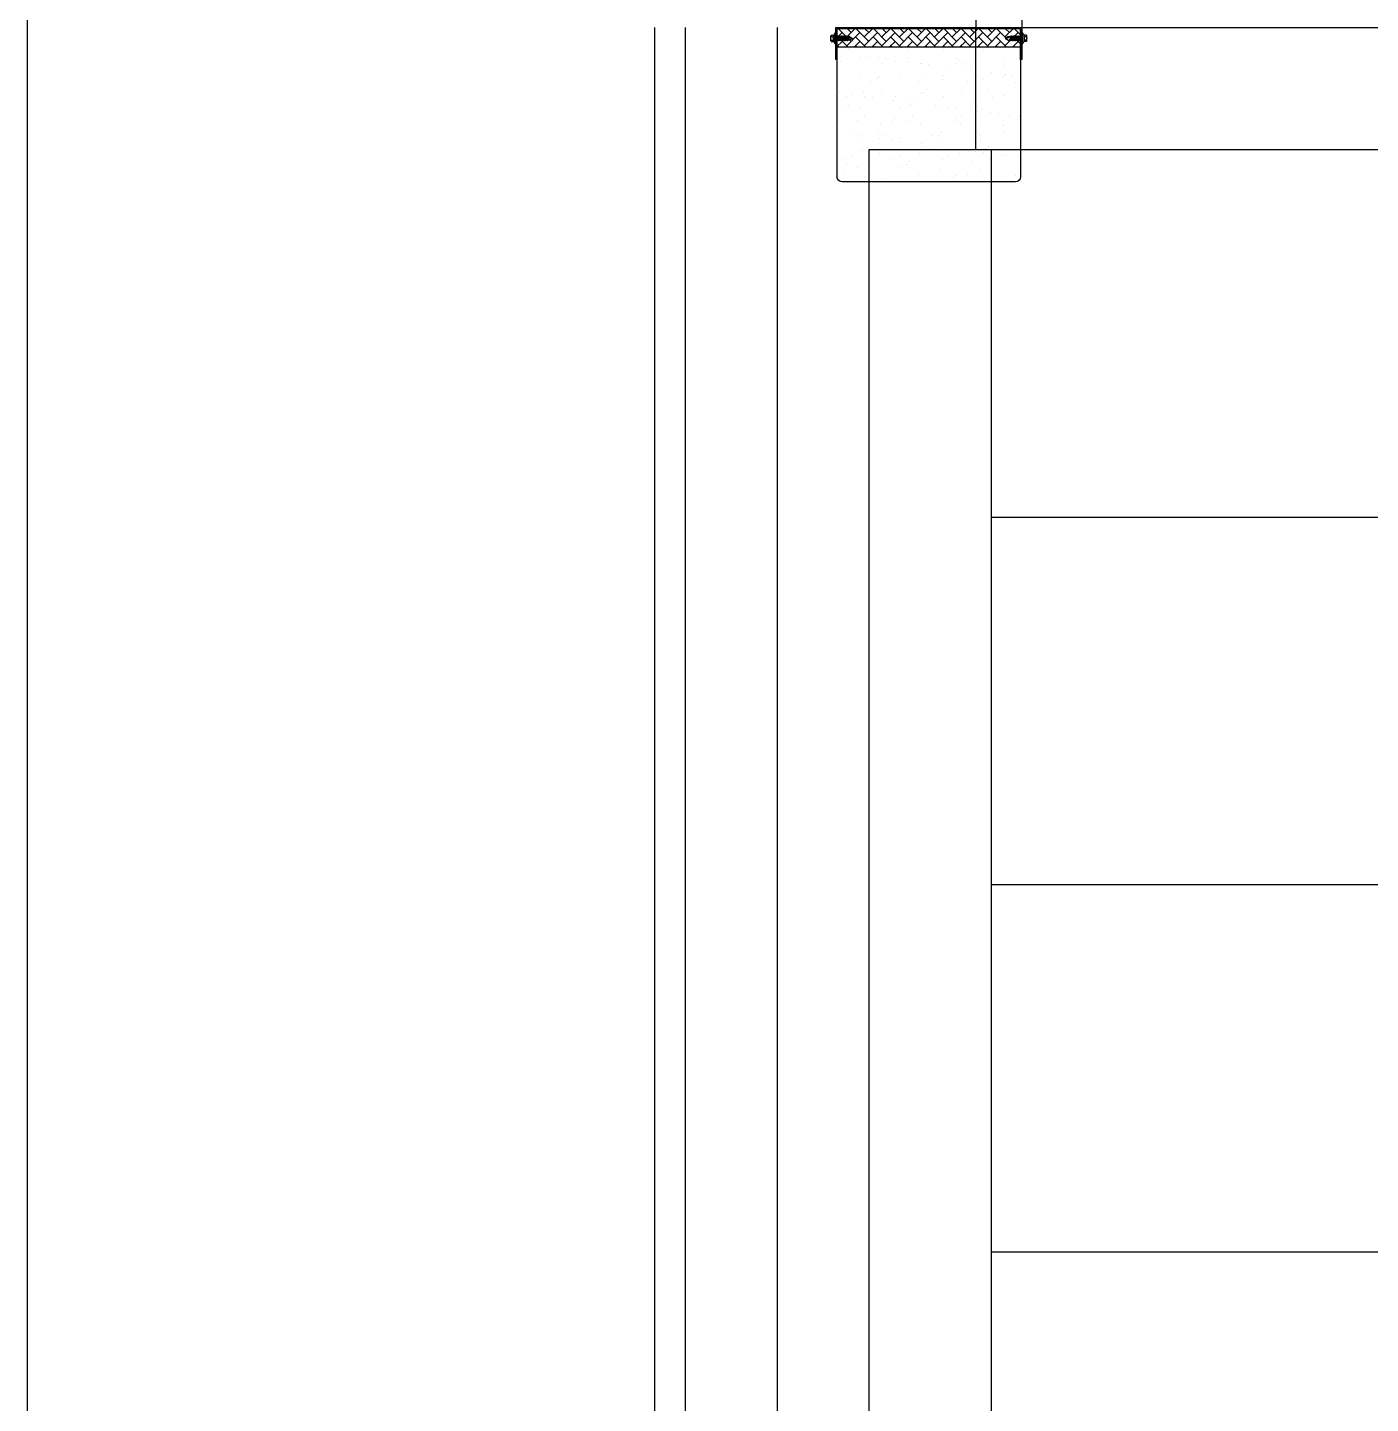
# Model space of a CAD drawing. Header units: millimetres. Extents: x -26983 to 60590, y 825 to 42375.
# Drawn here: x 56509.44 to 56552.38, y 17644.09 to 17688.07 of the extents above; entities that cross this region are included whole.
import ezdxf

# ---------------------------------------------------------------- set-up
doc = ezdxf.new("R2010")
doc.units = ezdxf.units.MM
doc.header["$LTSCALE"] = 100
doc.header["$MEASUREMENT"] = 0
doc.layers.get('0').update_dxf_attribs({"linetype": 'CONTINUOUS'})
for name, color, linetype in [('ELE7 (0.07)', 8, 'CONTINUOUS'), ('ELE9', 9, 'CONTINUOUS'), ('FIN(패널-T75 글라스울)', 6, 'CONTINUOUS'), ('OVERHEAD DOOR - ELE', 9, 'CONTINUOUS'), ('OVERHEAD DOOR - ETC', 252, 'CONTINUOUS'), ('Slope', 252, 'CONTINUOUS'), ('STAIR', 4, 'CONTINUOUS')]:
    doc.layers.add(name, color=color, linetype=linetype)

# ---------------------------------------------------------------- blocks, each defined once
blk = doc.blocks.new('A$Ca9da7916')
at = {"layer": 'ELE7 (0.07)', "ltscale": 0.002}
blk.add_line((227, 875), (227, 3325), dxfattribs=at)
at = {"layer": 'FIN(패널-T75 글라스울)'}
for p, q in [((702, 950), (227, 950)), ((702, 875), (227, 875))]:
    blk.add_line(p, q, dxfattribs=at)
at = {"layer": 'OVERHEAD DOOR - ELE', "ltscale": 0.002}
for p, q in [((27, 3325), (27, 875)), ((27, 875), (227, 875))]:
    blk.add_line(p, q, dxfattribs=at)
at = {"layer": 'OVERHEAD DOOR - ETC'}
for p, q in [((225, 948), (-16.7, 948)), ((195, 948), (195, 648)), ((195, 948), (225, 948)), ((205, 953.8), (200.3, 950.8)), ((218.3, 950.8), (200.3, 950.8)), ((200.3, 950.8), (200.3, 950)), ((200.3, 950.8), (218.3, 950.8)), ((200.3, 950), (218.3, 950)), ((204.1, 957.5), (204.1, 953.8)), ((204.1, 953.8), (214.6, 953.8)), ((213.6, 953.8), (205, 953.8)), ((205.2, 958), (213.4, 958)), ((205.2, 947.6), (211.1, 950)), ((205.2, 945.8), (213.5, 949.2)), ((205.2, 945.8), (213.5, 949.2)), ((205.2, 947.6), (206.2, 948.4)), ((206.2, 947.2), (205.2, 947.6)), ((205.2, 947.6), (206.2, 946.8)), ((206.2, 947.6), (205.2, 947.6)), ((205.2, 943.9), (213.5, 947.4)), ((205.2, 943.9), (213.5, 947.4)), ((205.2, 945.8), (206.2, 946.6)), ((206.2, 945.4), (205.2, 945.8)), ((205.2, 945.8), (206.2, 945)), ((206.2, 945.8), (205.2, 945.8)), ((205.2, 942.1), (213.5, 945.5)), ((205.2, 942.1), (213.5, 945.5)), ((205.2, 943.9), (206.2, 944.7)), ((206.2, 948.4), (206.2, 950)), ((211.9, 950), (206.2, 947.6)), ((206.2, 948.4), (210, 950)), ((206.2, 946.6), (212.5, 949.2)), ((212.5, 948.4), (206.2, 945.8)), ((206.2, 946.6), (206.2, 947.6)), ((206.2, 944.7), (212.5, 947.4)), ((212.5, 946.5), (206.2, 943.9)), ((206.2, 944.7), (206.2, 945.8)), ((206.2, 942.9), (212.5, 945.5)), ((212.5, 944.7), (206.2, 942.1)), ((206.6, 957.5), (206.6, 953.8)), ((212, 957.5), (212, 953.8)), ((212.5, 949.2), (212.5, 950)), ((213.5, 949.2), (212.5, 950)), ((212.5, 949.6), (213.5, 949.2)), ((213.5, 949.2), (212.5, 948.4)), ((212.5, 949.2), (213.5, 949.2)), ((212.5, 947.4), (212.5, 948.4)), ((213.5, 947.4), (212.5, 948.2)), ((212.5, 947.8), (213.5, 947.4)), ((213.5, 947.4), (212.5, 946.5)), ((212.5, 947.4), (213.5, 947.4)), ((212.5, 945.5), (212.5, 946.5)), ((213.5, 945.5), (212.5, 946.3)), ((212.5, 945.9), (213.5, 945.5)), ((213.5, 945.5), (212.5, 944.7)), ((212.5, 945.5), (213.5, 945.5)), ((212.5, 943.7), (212.5, 944.7)), ((213.5, 943.7), (212.5, 944.5)), ((218.3, 950.8), (213.6, 953.8)), ((214.6, 957.5), (214.6, 953.8)), ((218.3, 950), (218.3, 950.8)), ((225, 948), (225, 648)), ((-25, 939.7), (-25, 656.3)), ((206.2, 943.5), (205.2, 943.9)), ((205.2, 943.9), (206.2, 943.1)), ((206.2, 943.9), (205.2, 943.9)), ((205.2, 940.3), (213.5, 943.7)), ((205.2, 940.3), (213.5, 943.7)), ((205.2, 942.1), (206.2, 942.9)), ((206.2, 941.7), (205.2, 942.1)), ((205.2, 942.1), (206.2, 941.3)), ((206.2, 942.1), (205.2, 942.1)), ((205.2, 938.4), (213.5, 941.9)), ((205.2, 938.4), (213.5, 941.9)), ((205.2, 940.3), (206.2, 941.1)), ((206.2, 939.9), (205.2, 940.3)), ((205.2, 940.3), (206.2, 939.5)), ((206.2, 940.3), (205.2, 940.3)), ((205.2, 936.6), (213.5, 940)), ((205.2, 936.6), (213.5, 940)), ((205.2, 938.4), (206.2, 939.2)), ((206.2, 938), (205.2, 938.4)), ((205.2, 938.4), (206.2, 937.6)), ((206.2, 938.4), (205.2, 938.4)), ((205.2, 934.8), (213.5, 938.2)), ((205.2, 934.8), (213.5, 938.2)), ((205.2, 936.6), (206.2, 937.4)), ((206.2, 936.2), (205.2, 936.6)), ((205.2, 936.6), (206.2, 935.8)), ((206.2, 936.6), (205.2, 936.6)), ((205.2, 932.9), (213.5, 936.4)), ((205.2, 932.9), (213.5, 936.4)), ((205.2, 934.8), (206.2, 935.6)), ((206.2, 934.4), (205.2, 934.8)), ((205.2, 934.8), (206.2, 934)), ((206.2, 934.8), (205.2, 934.8)), ((205.2, 931.1), (213.5, 934.5)), ((205.2, 931.1), (213.5, 934.5)), ((205.2, 932.9), (206.2, 933.7)), ((206.2, 932.5), (205.2, 932.9)), ((205.2, 932.9), (206.2, 932.1)), ((206.2, 932.9), (205.2, 932.9)), ((205.2, 931.1), (206.2, 931.9)), ((206.2, 930.7), (205.2, 931.1)), ((205.2, 931.1), (206.2, 930.3)), ((206.2, 931.1), (205.2, 931.1)), ((206.2, 942.9), (206.2, 943.9)), ((206.2, 941.1), (212.5, 943.7)), ((212.5, 942.9), (206.2, 940.3)), ((206.2, 941.1), (206.2, 942.1)), ((206.2, 939.2), (212.5, 941.9)), ((212.5, 941), (206.2, 938.4)), ((206.2, 939.2), (206.2, 940.3)), ((206.2, 937.4), (212.5, 940)), ((212.5, 939.2), (206.2, 936.6)), ((206.2, 937.4), (206.2, 938.4)), ((206.2, 935.6), (212.5, 938.2)), ((212.5, 937.4), (206.2, 934.8)), ((206.2, 935.6), (206.2, 936.6)), ((206.2, 933.7), (212.5, 936.4)), ((212.5, 935.5), (206.2, 932.9)), ((206.2, 933.7), (206.2, 934.8)), ((206.2, 931.9), (212.5, 934.5)), ((212.5, 933.7), (206.2, 931.1)), ((206.2, 931.9), (206.2, 932.9)), ((206.2, 929.7), (210.4, 931.5)), ((206.2, 927.6), (206.2, 931.1)), ((209.3, 922.8), (206.2, 927.6)), ((210, 927.8), (209.3, 922.8)), ((212.5, 927.6), (209.3, 922.8)), ((212.5, 930.3), (210, 927.8)), ((210.4, 931.4), (213.5, 932.7)), ((210.4, 931.4), (213.5, 932.7)), ((210.4, 931.4), (211.4, 932.3)), ((210.4, 931.5), (212.5, 930.3)), ((211.4, 931.4), (210.4, 931.4)), ((211.4, 932.3), (212.5, 932.7)), ((212.5, 931.9), (211.4, 931.4)), ((212.5, 944.1), (213.5, 943.7)), ((213.5, 943.7), (212.5, 942.9)), ((212.5, 943.7), (213.5, 943.7)), ((212.5, 941.9), (212.5, 942.9)), ((213.5, 941.9), (212.5, 942.7)), ((212.5, 942.3), (213.5, 941.9)), ((213.5, 941.9), (212.5, 941)), ((212.5, 941.9), (213.5, 941.9)), ((212.5, 940), (212.5, 941)), ((213.5, 940), (212.5, 940.8)), ((212.5, 940.4), (213.5, 940)), ((213.5, 940), (212.5, 939.2)), ((212.5, 940), (213.5, 940)), ((212.5, 938.2), (212.5, 939.2)), ((213.5, 938.2), (212.5, 939)), ((212.5, 938.6), (213.5, 938.2)), ((213.5, 938.2), (212.5, 937.4)), ((212.5, 938.2), (213.5, 938.2)), ((212.5, 936.4), (212.5, 937.4)), ((213.5, 936.4), (212.5, 937.2)), ((212.5, 936.8), (213.5, 936.4)), ((213.5, 936.4), (212.5, 935.5)), ((212.5, 936.4), (213.5, 936.4)), ((212.5, 934.5), (212.5, 935.5)), ((213.5, 934.5), (212.5, 935.3)), ((212.5, 934.9), (213.5, 934.5)), ((213.5, 934.5), (212.5, 933.7)), ((212.5, 934.5), (213.5, 934.5)), ((212.5, 932.7), (212.5, 933.7)), ((213.5, 932.7), (212.5, 933.5)), ((212.5, 933.1), (213.5, 932.7)), ((213.5, 932.7), (212.5, 931.9)), ((212.5, 932.7), (213.5, 932.7)), ((212.5, 927.6), (212.5, 931.9)), ((205.2, 664.9), (206.2, 665.7)), ((206.2, 665.3), (205.2, 664.9)), ((205.2, 664.9), (213.5, 661.5)), ((205.2, 664.9), (213.5, 661.5)), ((206.2, 664.9), (205.2, 664.9)), ((205.2, 664.9), (206.2, 664.1)), ((205.2, 663.1), (206.2, 663.9)), ((206.2, 663.5), (205.2, 663.1)), ((205.2, 663.1), (213.5, 659.6)), ((205.2, 663.1), (213.5, 659.6)), ((206.2, 663.1), (205.2, 663.1)), ((205.2, 663.1), (206.2, 662.3)), ((205.2, 661.2), (206.2, 662)), ((206.2, 661.6), (205.2, 661.2)), ((205.2, 661.2), (213.5, 657.8)), ((205.2, 661.2), (213.5, 657.8)), ((206.2, 661.2), (205.2, 661.2)), ((205.2, 661.2), (206.2, 660.4)), ((205.2, 659.4), (206.2, 660.2)), ((206.2, 659.8), (205.2, 659.4)), ((205.2, 659.4), (213.5, 656)), ((205.2, 659.4), (213.5, 656)), ((206.2, 659.4), (205.2, 659.4)), ((205.2, 659.4), (206.2, 658.6)), ((205.2, 657.6), (206.2, 658.4)), ((206.2, 658), (205.2, 657.6)), ((205.2, 657.6), (213.5, 654.1)), ((205.2, 657.6), (213.5, 654.1)), ((206.2, 657.6), (205.2, 657.6)), ((205.2, 657.6), (206.2, 656.8)), ((205.2, 655.7), (206.2, 656.5)), ((206.2, 656.1), (205.2, 655.7)), ((205.2, 655.7), (213.5, 652.3)), ((205.2, 655.7), (213.5, 652.3)), ((206.2, 655.7), (205.2, 655.7)), ((205.2, 655.7), (206.2, 654.9)), ((205.2, 653.9), (206.2, 654.7)), ((206.2, 654.3), (205.2, 653.9)), ((205.2, 653.9), (213.5, 650.5)), ((205.2, 653.9), (213.5, 650.5)), ((206.2, 653.9), (205.2, 653.9)), ((205.2, 653.9), (206.2, 653.1)), ((205.2, 652.1), (206.2, 652.9)), ((206.2, 652.5), (205.2, 652.1)), ((205.2, 652.1), (213.5, 648.6)), ((205.2, 652.1), (213.5, 648.6)), ((206.2, 652.1), (205.2, 652.1)), ((205.2, 652.1), (206.2, 651.3)), ((209.3, 673.2), (206.2, 668.4)), ((206.2, 668.4), (206.2, 664.9)), ((206.2, 666.3), (210.4, 664.5)), ((212.5, 662.3), (206.2, 664.9)), ((206.2, 664.1), (206.2, 663.1)), ((206.2, 664.1), (212.5, 661.5)), ((212.5, 660.5), (206.2, 663.1)), ((206.2, 662.3), (206.2, 661.2)), ((206.2, 662.3), (212.5, 659.6)), ((212.5, 658.6), (206.2, 661.2)), ((206.2, 660.4), (206.2, 659.4)), ((206.2, 660.4), (212.5, 657.8)), ((212.5, 656.8), (206.2, 659.4)), ((206.2, 658.6), (206.2, 657.6)), ((206.2, 658.6), (212.5, 656)), ((212.5, 655), (206.2, 657.6)), ((206.2, 656.8), (206.2, 655.7)), ((206.2, 656.8), (212.5, 654.1)), ((212.5, 653.1), (206.2, 655.7)), ((206.2, 654.9), (206.2, 653.9)), ((206.2, 654.9), (212.5, 652.3)), ((212.5, 651.3), (206.2, 653.9)), ((206.2, 653.1), (206.2, 652.1)), ((206.2, 653.1), (212.5, 650.5)), ((212.5, 649.5), (206.2, 652.1)), ((212.5, 668.4), (209.3, 673.2)), ((210, 668.2), (209.3, 673.2)), ((212.5, 665.7), (210, 668.2)), ((210.4, 664.5), (212.5, 665.7)), ((210.4, 664.6), (213.5, 663.3)), ((210.4, 664.6), (213.5, 663.3)), ((211.4, 664.6), (210.4, 664.6)), ((210.4, 664.6), (211.4, 663.7)), ((212.5, 664.1), (211.4, 664.6)), ((211.4, 663.7), (212.5, 663.3)), ((212.5, 668.4), (212.5, 664.1)), ((213.5, 663.3), (212.5, 664.1)), ((212.5, 663.3), (212.5, 662.3)), ((212.5, 663.3), (213.5, 663.3)), ((212.5, 662.9), (213.5, 663.3)), ((213.5, 663.3), (212.5, 662.5)), ((213.5, 661.5), (212.5, 662.3)), ((212.5, 661.5), (212.5, 660.5)), ((212.5, 661.1), (213.5, 661.5)), ((213.5, 661.5), (212.5, 660.7)), ((212.5, 661.5), (213.5, 661.5)), ((213.5, 659.6), (212.5, 660.5)), ((212.5, 659.6), (212.5, 658.6)), ((212.5, 659.2), (213.5, 659.6)), ((213.5, 659.6), (212.5, 658.8)), ((212.5, 659.6), (213.5, 659.6)), ((213.5, 657.8), (212.5, 658.6)), ((212.5, 657.8), (212.5, 656.8)), ((212.5, 657.8), (213.5, 657.8)), ((212.5, 657.4), (213.5, 657.8)), ((213.5, 657.8), (212.5, 657)), ((213.5, 656), (212.5, 656.8)), ((212.5, 656), (212.5, 655)), ((212.5, 655.6), (213.5, 656)), ((213.5, 656), (212.5, 655.2)), ((212.5, 656), (213.5, 656)), ((213.5, 654.1), (212.5, 655)), ((212.5, 654.1), (212.5, 653.1)), ((212.5, 653.7), (213.5, 654.1)), ((213.5, 654.1), (212.5, 653.3)), ((212.5, 654.1), (213.5, 654.1)), ((213.5, 652.3), (212.5, 653.1)), ((212.5, 652.3), (212.5, 651.3)), ((212.5, 651.9), (213.5, 652.3)), ((213.5, 652.3), (212.5, 651.5)), ((212.5, 652.3), (213.5, 652.3)), ((225, 648), (-16.7, 648)), ((225, 648), (195, 648)), ((200.3, 645.2), (200.3, 646)), ((200.3, 646), (218.3, 646)), ((218.3, 645.2), (200.3, 645.2)), ((205, 642.2), (200.3, 645.2)), ((200.3, 645.2), (218.3, 645.2)), ((204.1, 642.2), (214.6, 642.2)), ((204.1, 638.5), (204.1, 642.2)), ((213.6, 642.2), (205, 642.2)), ((205.2, 650.2), (206.2, 651)), ((206.2, 650.6), (205.2, 650.2)), ((205.2, 650.2), (213.5, 646.8)), ((205.2, 650.2), (213.5, 646.8)), ((206.2, 650.2), (205.2, 650.2)), ((205.2, 650.2), (206.2, 649.4)), ((205.2, 648.4), (206.2, 649.2)), ((206.2, 648.8), (205.2, 648.4)), ((205.2, 648.4), (211.1, 646)), ((206.2, 648.4), (205.2, 648.4)), ((205.2, 648.4), (206.2, 647.6)), ((205.2, 638), (213.4, 638)), ((206.2, 651.3), (206.2, 650.2)), ((206.2, 651.3), (212.5, 648.6)), ((212.5, 647.6), (206.2, 650.2)), ((206.2, 649.4), (206.2, 648.4)), ((206.2, 649.4), (212.5, 646.8)), ((211.9, 646), (206.2, 648.4)), ((206.2, 647.6), (206.2, 646)), ((206.2, 647.6), (210, 646)), ((206.6, 638.5), (206.6, 642.2)), ((212, 638.5), (212, 642.2)), ((213.5, 650.5), (212.5, 651.3)), ((212.5, 650.5), (212.5, 649.5)), ((212.5, 650.1), (213.5, 650.5)), ((213.5, 650.5), (212.5, 649.7)), ((212.5, 650.5), (213.5, 650.5)), ((213.5, 648.6), (212.5, 649.5)), ((212.5, 648.6), (212.5, 647.6)), ((212.5, 648.2), (213.5, 648.6)), ((213.5, 648.6), (212.5, 647.8)), ((212.5, 648.6), (213.5, 648.6)), ((213.5, 646.8), (212.5, 647.6)), ((212.5, 646.8), (212.5, 646)), ((212.5, 646.4), (213.5, 646.8)), ((213.5, 646.8), (212.5, 646)), ((212.5, 646.8), (213.5, 646.8)), ((218.3, 645.2), (213.6, 642.2)), ((214.6, 638.5), (214.6, 642.2)), ((218.3, 646), (218.3, 645.2))]:
    blk.add_line(p, q, dxfattribs=at)
at = {"layer": 'OVERHEAD DOOR - ETC', "ltscale": 0.002}
for p, q in [((-13.6, 944.7), (-13.6, 944.7)), ((-5, 947.9), (-5, 947.9)), ((81, 947.2), (81, 947.2)), ((81.6, 945.9), (81.6, 945.9)), ((227, 950), (175, 950)), ((175, 950), (175, 948)), ((175, 948), (225, 948)), ((200.5, 948), (211.6, 936.9)), ((214.9, 948), (225, 937.9)), ((225, 948), (225, 648)), ((227, 646), (227, 950)), ((-13.9, 939.6), (-13.9, 939.6)), ((16.2, 943.1), (16.2, 943.1)), ((18.9, 922.5), (18.9, 922.5)), ((76.7, 942.5), (76.7, 942.5)), ((81.3, 930.3), (81.3, 930.3)), ((138, 940.1), (138, 940.1)), ((148.8, 934.8), (148.8, 934.8)), ((151, 922.9), (151, 922.9)), ((165.4, 922), (165.4, 922)), ((177.1, 922), (177.1, 922)), ((195, 934.6), (204.4, 944.1)), ((195, 939.1), (197.3, 936.9)), ((195, 924.8), (211.6, 908.1)), ((197.3, 922.5), (218.8, 944.1)), ((204.4, 929.7), (225, 909.1)), ((211.6, 922.5), (225, 935.9)), ((218.8, 929.7), (225, 923.5)), ((17.7, 909.8), (17.7, 909.8)), ((18.5, 917.2), (18.5, 917.2)), ((56.4, 920.4), (56.4, 920.4)), ((67.5, 918.8), (67.5, 918.8)), ((74.4, 919.6), (74.4, 919.6)), ((86.1, 911.4), (86.1, 911.4)), ((113.5, 901.5), (113.5, 901.5)), ((116.4, 920.4), (116.4, 920.4)), ((146.7, 918.2), (146.7, 918.2)), ((150.5, 921.6), (150.5, 921.6)), ((153.2, 900.9), (153.2, 900.9)), ((195, 905.9), (204.4, 915.3)), ((195, 910.4), (197.3, 908.1)), ((197.3, 893.8), (218.8, 915.3)), ((204.4, 901), (225, 880.4)), ((211.6, 893.8), (225, 907.1)), ((218.8, 901), (225, 894.8)), ((-4.1, 881.4), (-4.1, 881.4)), ((10.8, 899), (10.8, 899)), ((23.4, 888), (23.4, 888)), ((29, 890.4), (29, 890.4)), ((33.2, 895.1), (33.2, 895.1)), ((44.8, 883), (44.8, 883)), ((49.9, 881), (49.9, 881)), ((87.8, 898.2), (87.8, 898.2)), ((90.6, 877.5), (90.6, 877.5)), ((93.8, 884.6), (93.8, 884.6)), ((126.4, 896.1), (126.4, 896.1)), ((142.7, 886.2), (142.7, 886.2)), ((191.6, 887.8), (191.6, 887.8)), ((195, 896), (211.6, 879.4)), ((195, 877.1), (204.4, 886.6)), ((195, 881.7), (197.3, 879.4)), ((197.3, 865), (218.8, 886.6)), ((211.6, 865), (225, 878.4)), ((-13.7, 860.5), (-13.7, 860.5)), ((8.7, 868.3), (8.7, 868.3)), ((25.2, 874.7), (25.2, 874.7)), ((99, 866.1), (99, 866.1)), ((103.2, 870.8), (103.2, 870.8)), ((138.2, 861), (138.2, 861)), ((145, 871.7), (145, 871.7)), ((157.8, 866.4), (157.8, 866.4)), ((195, 867.3), (211.6, 850.7)), ((195, 848.4), (204.4, 857.8)), ((197.3, 836.3), (218.8, 857.8)), ((204.4, 872.2), (225, 851.7)), ((218.8, 872.2), (225, 866)), ((-18.7, 838.4), (-18.7, 838.4)), ((-14.5, 843), (-14.5, 843)), ((21, 848.6), (21, 848.6)), ((27.9, 854.1), (27.9, 854.1)), ((69.9, 850.2), (69.9, 850.2)), ((74.6, 840.5), (74.6, 840.5)), ((78.7, 844), (78.7, 844)), ((81.4, 851.2), (81.4, 851.2)), ((95.1, 843), (95.1, 843)), ((118.9, 851.8), (118.9, 851.8)), ((159.5, 853.2), (159.5, 853.2)), ((162.3, 832.6), (162.3, 832.6)), ((167.8, 853.4), (167.8, 853.4)), ((169, 841.8), (169, 841.8)), ((173.2, 846.5), (173.2, 846.5)), ((177.2, 842.9), (177.2, 842.9)), ((195, 852.9), (197.3, 850.7)), ((195, 838.6), (211.6, 821.9)), ((204.4, 843.5), (225, 822.9)), ((211.6, 836.3), (225, 849.7)), ((218.8, 843.5), (225, 837.3)), ((-4.4, 816.4), (-4.4, 816.4)), ((11, 819.9), (11, 819.9)), ((17.8, 830.7), (17.8, 830.7)), ((32.4, 819.6), (32.4, 819.6)), ((44.5, 818), (44.5, 818)), ((51.3, 814.1), (51.3, 814.1)), ((55.5, 818.7), (55.5, 818.7)), ((93.4, 819.6), (93.4, 819.6)), ((96.9, 829.8), (96.9, 829.8)), ((113.6, 822.4), (113.6, 822.4)), ((142.4, 821.2), (142.4, 821.2)), ((148.7, 819.7), (148.7, 819.7)), ((191.3, 822.8), (191.3, 822.8)), ((195, 819.7), (204.4, 829.1)), ((195, 824.2), (197.3, 821.9)), ((195, 809.8), (211.6, 793.2)), ((197.3, 807.6), (218.8, 829.1)), ((204.4, 814.7), (225, 794.2)), ((211.6, 807.6), (225, 820.9)), ((218.8, 814.7), (225, 808.6)), ((31, 792), (31, 792)), ((34.2, 806.4), (34.2, 806.4)), ((50, 801.9), (50, 801.9)), ((99.6, 809.1), (99.6, 809.1)), ((121.2, 789.8), (121.2, 789.8)), ((125.5, 794.4), (125.5, 794.4)), ((145.2, 792.6), (145.2, 792.6)), ((166.8, 798.1), (166.8, 798.1)), ((168.7, 786.9), (168.7, 786.9)), ((195, 790.9), (204.4, 800.4)), ((195, 795.5), (197.3, 793.2)), ((197.3, 778.8), (218.8, 800.4)), ((211.6, 778.8), (225, 792.2)), ((-13.6, 781.4), (-13.6, 781.4)), ((7.8, 766.7), (7.8, 766.7)), ((21.8, 782.1), (21.8, 782.1)), ((36.9, 785.7), (36.9, 785.7)), ((70.8, 783.7), (70.8, 783.7)), ((81.6, 772.1), (81.6, 772.1)), ((101, 767.7), (101, 767.7)), ((104.1, 774.6), (104.1, 774.6)), ((119.7, 785.3), (119.7, 785.3)), ((138.3, 781.9), (138.3, 781.9)), ((168.5, 784.8), (168.5, 784.8)), ((191.2, 765.5), (191.2, 765.5)), ((195, 781.1), (211.6, 764.5)), ((195, 762.2), (204.4, 771.6)), ((195, 766.7), (197.3, 764.5)), ((197.3, 750.1), (218.8, 771.6)), ((204.4, 786), (225, 765.5)), ((218.8, 786), (225, 779.8)), ((-2, 747.8), (-2, 747.8)), ((3.5, 762), (3.5, 762)), ((17.9, 751.6), (17.9, 751.6)), ((41.4, 751.2), (41.4, 751.2)), ((47, 749.4), (47, 749.4)), ((74.7, 761.4), (74.7, 761.4)), ((77.8, 742.4), (77.8, 742.4)), ((95.9, 751), (95.9, 751)), ((105.9, 761.4), (105.9, 761.4)), ((113.8, 743.3), (113.8, 743.3)), ((144.9, 752.6), (144.9, 752.6)), ((171, 743.4), (171, 743.4)), ((171.3, 764.2), (171.3, 764.2)), ((177.4, 763.8), (177.4, 763.8)), ((193.8, 754.2), (193.8, 754.2)), ((195, 752.3), (211.6, 735.7)), ((195, 733.5), (204.4, 742.9)), ((197.3, 721.3), (218.8, 742.9)), ((204.4, 757.3), (225, 736.7)), ((211.6, 750.1), (225, 763.5)), ((218.8, 757.3), (225, 751.1)), ((-21.3, 727.8), (-21.3, 727.8)), ((-16.7, 739.9), (-16.7, 739.9)), ((11.1, 740.8), (11.1, 740.8)), ((43.2, 738), (43.2, 738)), ((50.2, 722.8), (50.2, 722.8)), ((73.5, 737.7), (73.5, 737.7)), ((108.6, 740.8), (108.6, 740.8)), ((119.4, 720.4), (119.4, 720.4)), ((168.4, 722), (168.4, 722)), ((175.8, 729.7), (175.8, 729.7)), ((195, 738), (197.3, 735.7)), ((195, 723.6), (211.6, 707)), ((204.4, 728.5), (225, 708)), ((211.6, 721.3), (225, 734.7)), ((218.8, 728.5), (225, 722.3)), ((-19.5, 714.6), (-19.5, 714.6)), ((-13.4, 702.3), (-13.4, 702.3)), ((21.5, 717.2), (21.5, 717.2)), ((45.9, 717.4), (45.9, 717.4)), ((53.3, 715.6), (53.3, 715.6)), ((70.5, 718.8), (70.5, 718.8)), ((113.1, 706.3), (113.1, 706.3)), ((138.5, 702.8), (138.5, 702.8)), ((143.5, 713.4), (143.5, 713.4)), ((145.3, 713.5), (145.3, 713.5)), ((147.8, 718.1), (147.8, 718.1)), ((177.5, 716.5), (177.5, 716.5)), ((195, 704.7), (204.4, 714.2)), ((195, 709.2), (197.3, 707)), ((197.3, 692.6), (218.8, 714.2)), ((204.4, 699.8), (225, 679.2)), ((211.6, 692.6), (225, 706)), ((218.8, 699.8), (225, 693.6)), ((-16.8, 693.9), (-16.8, 693.9)), ((-1.1, 681.3), (-1.1, 681.3)), ((25.8, 685.6), (25.8, 685.6)), ((30.1, 690.3), (30.1, 690.3)), ((47.8, 682.9), (47.8, 682.9)), ((50.4, 682.9), (50.4, 682.9)), ((74.9, 682.3), (74.9, 682.3)), ((81.7, 693), (81.7, 693)), ((96.8, 684.5), (96.8, 684.5)), ((114.9, 693), (114.9, 693)), ((123.3, 691.3), (123.3, 691.3)), ((145.7, 686.1), (145.7, 686.1)), ((177.5, 684.7), (177.5, 684.7)), ((180.3, 695.8), (180.3, 695.8)), ((194.6, 687.7), (194.6, 687.7)), ((195, 694.9), (211.6, 678.2)), ((195, 676), (204.4, 685.4)), ((195, 680.5), (197.3, 678.2)), ((197.3, 663.9), (218.8, 685.4)), ((211.6, 663.9), (225, 677.2)), ((-12.2, 659.4), (-12.2, 659.4)), ((5.6, 663.5), (5.6, 663.5)), ((11.3, 661.7), (11.3, 661.7)), ((18.1, 672.5), (18.1, 672.5)), ((52.2, 669.6), (52.2, 669.6)), ((95.8, 661.4), (95.8, 661.4)), ((100.1, 666), (100.1, 666)), ((113.9, 664.2), (113.9, 664.2)), ((117.6, 672.4), (117.6, 672.4)), ((170.8, 653.4), (170.8, 653.4)), ((184.8, 661.3), (184.8, 661.3)), ((193.3, 667), (193.3, 667)), ((195, 666.1), (211.6, 649.5)), ((195.8, 648), (204.4, 656.7)), ((204.4, 671.1), (225, 650.5)), ((210.1, 648), (218.8, 656.7)), ((218.8, 671.1), (225, 664.9)), ((24, 648.6), (24, 648.6)), ((54.9, 649), (54.9, 649)), ((72.9, 650.2), (72.9, 650.2)), ((121.9, 651.8), (121.9, 651.8)), ((175, 648), (175, 646)), ((225, 648), (175, 648)), ((175, 646), (227, 646)), ((186.5, 648.1), (186.5, 648.1)), ((195, 651.8), (197.3, 649.5)), ((224.5, 648), (225, 648.5))]:
    blk.add_line(p, q, dxfattribs=at)
at = {"layer": 'OVERHEAD DOOR - ETC'}
for centre, radius, start, end in [((-16.7, 939.7), 8.33, 90, 180), ((205.3, 956.1), 1.86, 46.9662, 133.0338), ((209.3, 950.4), 7.61, 69.1195, 110.8805), ((213.3, 956.1), 1.86, 46.9662, 133.0338), ((-16.7, 656.3), 8.33, 180, 270), ((205.3, 639.9), 1.86, 226.9662, 313.0338), ((209.3, 645.6), 7.61, 249.1195, 290.8805), ((213.3, 639.9), 1.86, 226.9662, 313.0338)]:
    blk.add_arc(centre, radius, start, end, dxfattribs=at)
blk = doc.blocks.new('A$C2EBE1E08')
at = {"layer": 'Slope', "ltscale": 0.2}
for p, q in [((200, 8400), (2600, 8400)), ((200, 7800), (2600, 7800)), ((200, 7200), (2600, 7200))]:
    blk.add_line(p, q, dxfattribs=at)
at = {"layer": 'STAIR', "ltscale": 0.2}
for points in [[(0, 9000), (0, 0), (2800, 0), (2800, 9000)], [(2800, 9000), (0, 9000)], [(200, 9000), (200, 0)]]:
    blk.add_lwpolyline(points, dxfattribs=at)
blk = doc.blocks.new('B2FF')
at = {"layer": 'ELE9', "color": 253, "ltscale": 0.001}
blk.add_lwpolyline([(37340474.7, 537571.3), (37340474.7, 537496.3), (37174249.7, 537496.3), (37174249.7, 566646.3)], dxfattribs=at)
at = {"layer": 'ELE9', "color": 253, "ltscale": 0.1}
for points in [[(37175474.7, 565071.3), (37175474.7, 554046.3), (37174374.7, 554046.3)], [(37175274.7, 565071.3), (37175274.7, 555271.3)], [(37175324.7, 565071.3), (37175324.7, 555271.3)]]:
    blk.add_lwpolyline(points, dxfattribs=at)
at = {"layer": 'ELE9', "color": 253, "ltscale": 0.1, "xscale": -1, "rotation": 270}
blk.add_blockref('A$Ca9da7916', (37174924.7, 564844.3), dxfattribs=at)
at = {"layer": 'ELE9', "color": 253, "ltscale": 1000}
blk.add_blockref('A$C2EBE1E08', (37175624.7, 555871.3), dxfattribs=at)

msp = doc.modelspace()

# ---------------------------------------------------------------- block references
at = {"xscale": 0.01956471256889679, "yscale": 0.01956471256889679, "zscale": 0.01956471256889679}
msp.add_blockref('B2FF', (-670794.073, 6632.608), dxfattribs=at)

doc.saveas('drawing.dxf')
